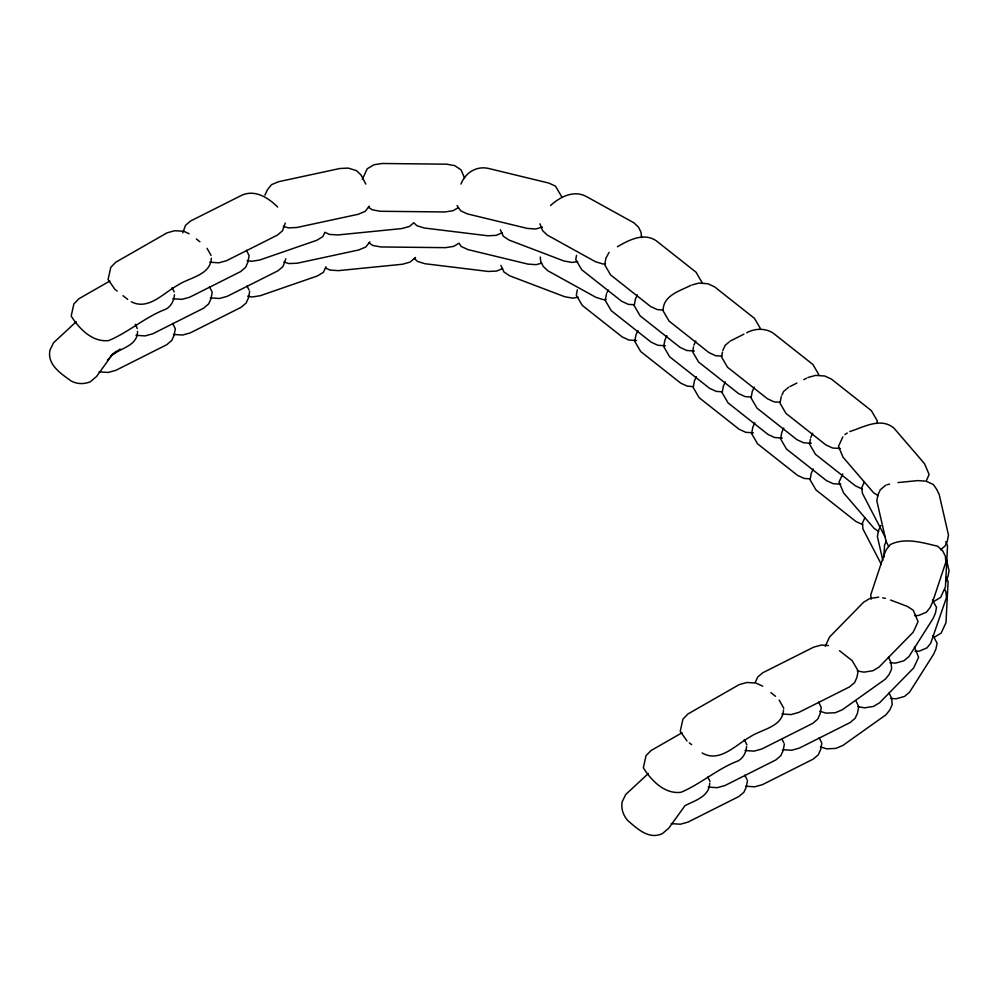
<?xml version="1.0" encoding="UTF-8"?>
<svg xmlns="http://www.w3.org/2000/svg" width="999" height="999" viewBox="0 0 999 999"><rect width="100%" height="100%" fill="white"/><g stroke="black" fill="none" stroke-linecap="round" stroke-linejoin="round"><path stroke-width="1.5" d="M883.89 557.405L884.515 545.254L886.325 541.171M137.562 331.331C137.562 346.491 119.568 348.002 110.877 356.081M182.755 232.817L185.564 225.262L190.572 221.016L241.396 195.442C254.832 189.048 268.269 197.677 277.635 207.03M174.463 294.78C173.951 300.574 171.328 306.056 166.171 309.053C145.504 316.758 128.933 332.08 108.829 340.534C92.582 342.62 79.196 328.821 71.179 316.034L73.889 303.896L78.821 298.801L109.89 281.006M211.351 258.229C210.489 275.474 189.011 277.447 177.66 285.289C163.848 292.595 148.476 310.801 131.331 301.773M249.688 291.396L248.439 297.989L246.104 303.072L241.084 307.33L190.26 332.904L182.567 335.04L173.451 334.44M285.289 223.052L282.442 230.844L277.422 235.102L226.598 260.677L218.906 262.812L209.778 262.213M285.839 258.741L283.004 266.533L277.984 270.779L227.16 296.353L219.468 298.489L210.339 297.889M576.535 255.344L575.749 259.515L581.705 269.73L621.653 301.273L628.346 304.358L634.427 304.757M577.335 289.81L576.311 295.192L582.267 305.407L622.215 336.95L628.908 340.035L636.513 340.534M606.505 293.831L605.244 300.424L611.201 310.639L651.148 342.182L657.841 345.267L665.446 345.766M693.556 346.865L692.619 351.798L698.576 362.013L738.523 393.556L745.217 396.64L751.31 397.04M722.502 352.098L721.565 357.03L727.522 367.245L767.469 398.788L774.163 401.873L780.244 402.272M781.255 396.578L779.994 403.171L785.963 413.386L825.911 444.93L832.604 448.014L840.209 448.514M709.715 783.104C709.502 796.528 694.829 800.586 685.027 805.619L668.756 828.208L662.474 833.541C649 840.109 637.1 828.583 627.659 820.441C623.176 815.234 621.003 808.803 622.102 801.947L625.711 794.505L648.388 773.476M746.603 746.553C746.103 752.347 743.481 757.816 738.323 760.826C717.657 768.531 701.073 783.853 680.981 792.294C664.735 794.392 651.348 780.594 643.331 767.806L646.041 755.669L650.973 750.574L682.042 732.779M810.439 439.148L809.502 444.08L815.459 454.295L855.406 485.839L862.1 488.923M747.489 780.581L746.228 787.162L743.893 792.257L738.885 796.503L688.061 822.077L680.369 824.225L671.241 823.613M783.503 710.002C782.642 727.247 761.163 729.22 749.812 737.062C735.776 744.829 719.555 763.211 702.147 752.971M784.377 744.03L783.129 750.624L780.793 755.706L775.786 759.964L724.949 785.539L717.27 787.674L708.141 787.075M876.797 423.476L877.297 420.841L871.34 410.626L831.393 379.083L824.699 375.999L815.571 375.399L807.879 377.535M362.375 179.271L367.22 168.781L373.913 164.773L382.068 163.499L446.678 164.186L454.682 165.622L460.964 169.78L464.66 178.147M825.249 646.291L829.557 637L863.648 602.185L869.754 598.538L878.695 597.127M926.622 480.144L929.132 474.5L924.537 463.698L894.018 428.196C880.881 416.883 863.423 427.285 849.737 431.58M607.08 292.57L608.254 290.022M637.374 294.842L635.439 299.063L634.19 305.657L640.147 315.871L680.094 347.415L686.788 350.499L694.392 350.999M637.936 330.519L636.001 334.752L634.74 341.333L640.709 351.548L680.656 383.092L687.349 386.176L693.431 386.576M666.87 335.751L664.934 339.985L663.686 346.566L669.642 356.78L709.59 388.324L716.283 391.408L722.364 391.808M693.88 345.204L695.816 340.984M696.365 376.66L694.442 380.894L693.181 387.475L699.138 397.689L739.085 429.233L745.778 432.317L753.383 432.817M722.814 350.437L725.149 345.342L729.133 341.97M725.311 381.893L723.376 386.126L722.127 392.707L728.084 402.922L768.031 434.465L774.725 437.55L782.329 438.049M754.245 387.125L752.309 391.346L751.061 397.939L757.017 408.154L796.965 439.697L803.658 442.782L811.263 443.281M754.807 422.814L752.871 427.035L751.623 433.616L757.579 443.831L797.527 475.374L804.22 478.459L810.301 478.871M781.892 395.167L783.578 391.496L788.598 387.237M783.753 428.034L781.817 432.267L780.556 438.848L786.513 449.063L826.46 480.606L833.154 483.691L840.758 484.19M810.751 437.5L812.686 433.266M813.248 468.956L811.313 473.176L810.052 479.757L816.021 489.985L855.968 521.515L862.661 524.612M755.381 682.13L757.704 677.035L762.724 672.789L813.548 647.215L821.24 645.067L828.433 645.541M880.818 525.511L878.483 530.606L877.372 536.463L882.866 560.464M945.603 581.705L947.939 576.61L949.05 570.754L946.403 559.178M264.885 195.217L267.345 189.86L271.503 184.665L278.496 181.731L339.922 168.481L348.276 168.107L356.481 170.642L361.051 175L365.834 184.116M864.335 482.042L861.875 487.4L862.387 493.269L885.126 537.012M864.897 517.719L862.437 523.089L862.949 528.958L881.368 564.472M326.011 266.808L323.351 272.352L317.257 276.011L260.264 295.716L252.11 296.99L247.702 296.191M842.831 436.9L838.461 446.428L843.056 457.23L873.576 492.732L878.146 495.754M842.781 473.876L839.023 482.117L843.618 492.919L874.137 528.421L878.708 531.443M460.976 184.078C465.259 172.727 476.723 165.509 488.773 168.519L548.776 183.054L555.469 186.139L561.763 196.828M369.343 206.156L365.184 211.338L358.191 214.285L296.765 227.522L288.411 227.897L283.304 226.323M369.905 241.833L365.746 247.028L358.753 249.962L297.327 263.212L288.973 263.574L283.866 262M107.392 360.202L111.588 355.619L120.08 349.051M76.236 321.715L53.559 342.732L49.95 350.174C46.965 364.785 61.064 373.601 71.079 380.956C77.16 384.228 83.966 384.353 90.322 381.768L96.603 376.436L112.875 353.846L116.496 351.286M415.534 257.455L410.015 262.125L402.335 264.26L338.336 270.642L330.032 270.092L325.449 267.982M609.115 252.347L605.943 258.154L604.682 264.735L610.639 274.962L650.586 306.493L657.28 309.59L663.373 309.99M885.763 485.164L880.256 489.835L877.921 494.93L876.81 500.774L886.088 541.296L888.611 546.515M940.633 549.762L945.042 546.016L947.377 540.934L948.488 535.077L939.21 494.555L936.675 489.335L933.391 484.54L926.036 481.143L917.731 480.606L897.989 482.567M550.524 205.494C559.939 197.028 573.239 189.96 585.751 196.191L633.915 222.814L638.498 227.173L641.058 232.317L641.533 237.6M458.429 207.53L453.146 210.689L444.992 211.963L380.382 211.276L372.377 209.84L368.456 207.255M844.854 434.503L847.289 433.042M933.89 601.435L940.596 597.427L945.441 586.937L947.527 545.916L945.928 541.633M934.452 637.125L941.158 633.104L945.991 622.614L948.088 581.605L946.49 577.322M617.419 246.728C628.783 240.147 643.493 232.305 656.081 240.659L696.028 272.203L701.985 282.417M691.008 285.252C679.894 291.059 662.861 295.342 663.124 310.876L669.08 321.104L709.028 352.647L715.721 355.731L721.802 356.131M730.157 341.096L743.93 334.166M746.69 332.779C754.732 328.309 765.047 327.959 772.951 332.942L812.899 364.485L818.855 374.7M789.972 386.551L796.865 383.079M803.745 379.62L806.505 378.234M502.085 232.842L496.016 235.389L487.674 235.764L424.4 228.034L416.933 225.737L413.798 222.752L409.453 226.448L401.773 228.584L337.774 234.952L329.47 234.415L324.887 232.292L322.789 236.676L316.695 240.322L259.703 260.027L251.561 261.301L247.14 260.514M502.647 268.531L496.578 271.079L488.236 271.453L424.962 263.724L417.495 261.426L414.36 258.441M542.345 227.123L535.689 228.971L527.385 228.434L467.37 213.898L460.676 210.814L457.067 205.544M541.583 263.174L536.251 264.66L527.947 264.111L467.932 249.588L461.238 246.503L458.991 243.207L453.696 246.378L445.554 247.652L380.944 246.965L372.939 245.517L369.018 242.932M692.27 284.902L698.688 283.117L707.816 283.716L714.51 286.8L754.457 318.344L760.426 328.559M887.05 484.802L889.61 484.09M577.684 261.576L572.04 262.45L564.035 261.014L509.115 240.11L503.396 236.338L500.362 229.745M578.246 297.252L572.602 298.139L564.597 296.691L509.677 275.799L503.958 272.015L500.924 265.434M605.431 263.873L602.872 263.986L595.404 261.688L547.24 235.065L542.669 230.707L539.947 223.813M605.993 299.563L603.433 299.675L595.966 297.365L547.802 270.741L543.231 266.396L540.659 261.251L540.297 257.068M914.522 615.634L918.693 615.446L926.398 612.212L930.169 607.492L932.479 602.322L945.866 562.05L945.354 556.181L942.781 551.036L937.761 546.253C922.589 542.694 904.982 537.187 890.246 544.617L886.475 549.338L884.165 554.52L870.766 594.792L871.153 599.188M915.084 651.311L919.255 651.136L926.96 647.901L930.731 643.181L946.428 597.727L945.916 591.858L944.629 589.285M172.889 298.751L182.018 299.35L189.698 297.215L240.534 271.641L245.542 267.395L247.877 262.3L249.126 255.719L246.453 250.299M135.989 335.302L145.117 335.901L152.81 333.766L203.634 308.192L208.641 303.933L210.976 298.851L212.225 292.257L209.565 286.838M99.088 371.853L108.217 372.452L115.909 370.304L166.733 344.73L171.753 340.484L174.076 335.389L175.337 328.808L172.665 323.389M889.984 662.749L895.529 663.111L903.97 660.764L908.99 656.505L933.029 618.593L935.401 613.286L936.525 607.429L932.404 599.899M890.546 698.426L896.091 698.788L904.532 696.44L909.552 692.195L933.59 654.27L935.963 648.963L937.087 643.119L932.966 635.589M781.93 713.985L791.058 714.585L798.75 712.437L849.575 686.875L854.595 682.617L856.917 677.522L858.178 670.941L852.209 660.726L839.485 650.674M782.492 749.662L791.62 750.261L799.312 748.126L850.137 722.552L855.144 718.293L857.479 713.211L858.74 706.618L856.068 701.198M745.042 750.524L754.158 751.123L761.85 748.988L812.674 723.413L817.694 719.168L820.029 714.073L821.278 707.492L818.606 702.072M745.591 786.213L754.72 786.812L762.412 784.665L813.236 759.103L818.256 754.844L820.579 749.75L821.84 743.169L819.168 737.749M882.704 597.852L885.376 598.339M857.292 670.953L863.96 672.152L872.914 670.754L879.02 667.107L913.111 632.292L915.534 627.235L918.056 621.59L913.261 610.277L907.542 606.505L890.609 600.062M857.854 706.63L864.522 707.841L873.476 706.443L879.57 702.784L913.673 667.969L918.618 657.267L914.422 647.19M819.867 711.226L826.086 713.136L835.264 712.737L842.269 709.789L885.389 679.133L889.16 674.412L891.62 669.043L891.046 662.437L888.473 657.292M820.429 746.902L826.648 748.813L835.826 748.413L842.831 745.479L885.951 714.809L889.722 710.089L892.182 704.72L891.595 698.114L889.035 692.981M189.173 233.766L183.866 231.306L174.738 230.707L167.045 232.854L115.722 262.25L110.789 267.345L108.079 279.483L114.835 289.235L117.17 291.071M762.699 686.163L756.006 683.079L746.89 682.479L739.198 684.615L687.874 714.023L682.941 719.118L680.232 731.256L686.987 741.008M196.378 238.998L199.887 241.758M770.866 692.607L775.524 696.291M123.002 295.679L127.66 299.363M689.322 742.844L691.645 744.692M779.22 700.112L783.815 708.353M207.068 248.339L211.114 255.457M782.167 739.535L783.828 742.906M744.255 739.472L746.927 744.892M744.817 775.162L746.927 779.457M707.816 776.947L710.027 781.443M247.015 285.976L249.026 290.047M172.103 287.7L174.226 291.995M135.202 324.25L137.325 328.546"/></g></svg>
